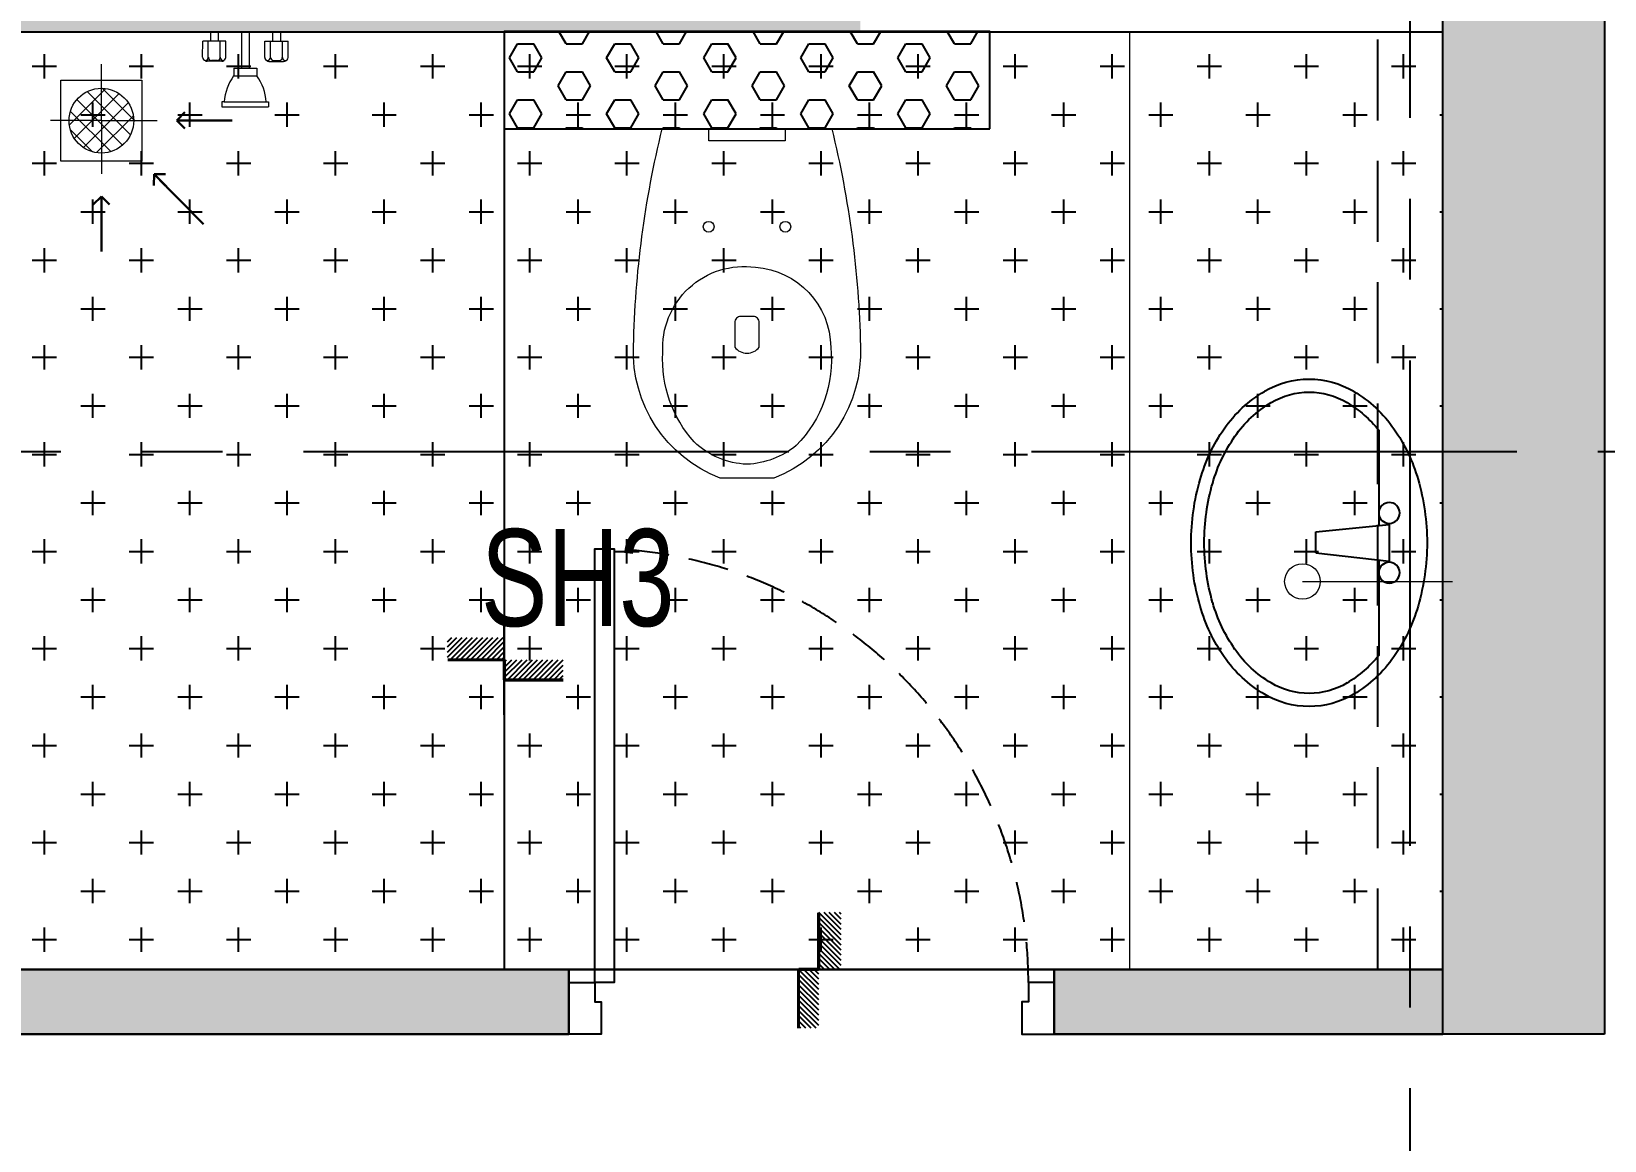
# Model space of a CAD drawing. Header units: millimetres. Extents: x 1066295 to 1300022, y -5734212 to -5454663.
# Drawn here: x 1198767 to 1201197, y -5726037 to -5724322 of the extents above; entities that cross this region are included whole.
import ezdxf

# ---------------------------------------------------------------- set-up
doc = ezdxf.new("R2010")
doc.units = ezdxf.units.MM
doc.header["$LTSCALE"] = 1000
doc.header["$MEASUREMENT"] = 0
for name, pattern in [('AUDIT_D_120904163729-0', [0]), ('T9_KEY PLAN(TYPICAL FLOOR)$0$2BHK-A - FRONT$0$AUDIT_D_120904163729-0', [0]), ('T9_KEY PLAN(TYPICAL FLOOR)$0$2BHK-A - FRONT$0$HIDDEN', [0.375, 0.25, -0.125]), ('T9_KEY PLAN(TYPICAL FLOOR)$0$T8_REFUGE COLUMNS$0$CENTER2', [1.125, 0.75, -0.125, 0.125, -0.125])]:
    doc.linetypes.add(name, pattern=pattern)
doc.layers.get('0').update_dxf_attribs({"linetype": 'AUDIT_D_120904163729-0'})
for name, color, linetype, lineweight in [('T9_KEY PLAN(TYPICAL FLOOR)$0$2BHK-A - FRONT$0$$0$a-TOI-fixtures', 251, 'Continuous', 0), ('T9_KEY PLAN(TYPICAL FLOOR)$0$2BHK-A - FRONT$0$a-TOI-fixtures', 251, 'Continuous', 0), ('T9_KEY PLAN(TYPICAL FLOOR)$0$2BHK-A - FRONT$0$A-WALL- 160', 6, 'Continuous', 30), ('T9_KEY PLAN(TYPICAL FLOOR)$0$T8(T9 IS SIMILAR) - DIMENSION & TEXTING$0$T8 - TYPICAL FLOOR CORE$0$a-Text', 4, 'Continuous', 0), ('T9_KEY PLAN(TYPICAL FLOOR)$0$T8(T9 IS SIMILAR)$0$D&W', 8, 'Continuous', 25)]:
    doc.layers.add(name, color=color, linetype=linetype, lineweight=lineweight)
for name, color, linetype in [('T9_KEY PLAN(TYPICAL FLOOR)$0$2BHK-A - FRONT$0$$0$ELEV.', 5, 'Continuous'), ('T9_KEY PLAN(TYPICAL FLOOR)$0$2BHK-A - FRONT$0$$0$LEDGE WALL', 5, 'Continuous'), ('T9_KEY PLAN(TYPICAL FLOOR)$0$2BHK-A - FRONT$0$A-DOOR-FULL', 2, 'Continuous'), ('T9_KEY PLAN(TYPICAL FLOOR)$0$2BHK-A - FRONT$0$A-HATCH -160', 251, 'T9_KEY PLAN(TYPICAL FLOOR)$0$2BHK-A - FRONT$0$AUDIT_D_120904163729-0'), ('T9_KEY PLAN(TYPICAL FLOOR)$0$2BHK-A - FRONT$0$A-SANITARY', 2, 'Continuous'), ('T9_KEY PLAN(TYPICAL FLOOR)$0$2BHK-A - FRONT$0$a-tile drop', 3, 'Continuous'), ('T9_KEY PLAN(TYPICAL FLOOR)$0$2BHK-A - FRONT$0$A-TOI SUNK 50MM', 8, 'Continuous'), ('T9_KEY PLAN(TYPICAL FLOOR)$0$2BHK-A - FRONT$0$APT PLANS-typ$0$TILEDROP', 3, 'Continuous'), ('T9_KEY PLAN(TYPICAL FLOOR)$0$T8_REFUGE COLUMNS$0$A-CENTERLINE', 193, 'T9_KEY PLAN(TYPICAL FLOOR)$0$T8_REFUGE COLUMNS$0$CENTER2'), ('T9_KEY PLAN(TYPICAL FLOOR)$0$T8_REFUGE COLUMNS$0$A-RCC COLS', 3, 'Continuous'), ('T9_KEY PLAN(TYPICAL FLOOR)$0$T8_TYPICAL COLUMNS$0$A-RCC COLS', 3, 'Continuous')]:
    doc.layers.add(name, color=color, linetype=linetype)
doc.layers.add('T9_KEY PLAN(TYPICAL FLOOR)$0$T8_REFUGE COLUMNS$0$COL-HATCH', color=7, linetype='Continuous', lineweight=25, true_color=0xa3a3a3)
doc.styles.add('T9_KEY PLAN(TYPICAL FLOOR)$0$2BHK-A - FRONT$0$Romans 1', font='romans.shx', dxfattribs={"height": 100})
doc.styles.add('T9_KEY PLAN(TYPICAL FLOOR)$0$T8(T9 IS SIMILAR) - DIMENSION & TEXTING$0$T8 - TYPICAL FLOOR CORE$0$ARIAL ARROW', font='swisscl.ttf')
doc.dimstyles.new('T9_KEY PLAN(TYPICAL FLOOR)$0$2BHK-A - FRONT$0$ALPINE S', dxfattribs={"dimscale": 0, "dimtxt": 100, "dimasz": 75, "dimexe": 0, "dimexo": 0, "dimgap": 75, "dimtad": 1, "dimdec": 0, "dimzin": 0, "dimdsep": 46, "dimtxsty": 'T9_KEY PLAN(TYPICAL FLOOR)$0$2BHK-A - FRONT$0$Romans 1', "dimblk": 'T9_KEY PLAN(TYPICAL FLOOR)$0$2BHK-A - FRONT$0$_ArchTick', "dimcen": 0.09, "dimclrd": 256, "dimclre": 256, "dimclrt": 7, "dimadec": 0, "dimazin": 0, "dimtfac": 1, "dimtdec": 0, "dimtofl": 0, "dimtmove": 1, "dimatfit": 0, "dimldrblk": 'T9_KEY PLAN(TYPICAL FLOOR)$0$2BHK-A - FRONT$0$_Open90', "dimfxl": 1, "dimtolj": 1, "dimtzin": 0, "dimarcsym": 0})

# ---------------------------------------------------------------- blocks, each defined once
blk = doc.blocks.new('T9_KEY PLAN(TYPICAL FLOOR)$0$T8_REFUGE COLUMNS')
at = {"layer": 'T9_KEY PLAN(TYPICAL FLOOR)$0$T8_REFUGE COLUMNS$0$COL-HATCH', "linetype": 'ByBlock'}
h = blk.add_hatch(color=256, dxfattribs=at)
h.dxf.hatch_style = 1
h.paths.add_polyline_path([(1215902.1, -5706299.9), (1216152.1, -5706299.9), (1216152.1, -5708099.9), (1215902.1, -5708099.9)])
h.paths.add_polyline_path([(1215902.1, -5708099.9), (1213292.1, -5708099.9), (1213292.1, -5707849.9), (1215902.1, -5707849.9)])
h.paths.add_polyline_path([(1196642.1, -5706299.9), (1196392.1, -5706299.9), (1196392.1, -5708099.9), (1196642.1, -5708099.9)])
h.paths.add_polyline_path([(1215902.1, -5723474.9), (1216152.1, -5723474.9), (1216152.1, -5721674.9), (1215902.1, -5721674.9)])
h.paths.add_polyline_path([(1215902.1, -5721924.9), (1213292.1, -5721924.9), (1213292.1, -5721674.9), (1215902.1, -5721674.9)])
h.paths.add_polyline_path([(1196642.1, -5723474.9), (1196392.1, -5723474.9), (1196392.1, -5721674.9), (1196642.1, -5721674.9)])
h.paths.add_polyline_path([(1198957.1, -5709939.9), (1199207.1, -5709939.9), (1199207.1, -5714149.9), (1198957.1, -5714149.9)])
h.paths.add_polyline_path([(1197682.1, -5711799.9), (1197432.1, -5711799.9), (1197432.1, -5709939.9), (1197682.1, -5709939.9)])
h.paths.add_polyline_path([(1184832.1, -5718799.9), (1185182.1, -5718799.9), (1185182.1, -5709299.9), (1184832.1, -5709299.9)])
h.paths.add_polyline_path([(1194132.1, -5714149.9), (1193882.1, -5714149.9), (1193882.1, -5709939.9), (1194132.1, -5709939.9)])
h.paths.add_polyline_path([(1189932.1, -5714149.9), (1190232.1, -5714149.9), (1190232.1, -5709914.9), (1189932.1, -5709914.9)])
h.paths.add_polyline_path([(1189932.1, -5719684.9), (1190232.1, -5719684.9), (1190232.1, -5715449.9), (1189932.1, -5715449.9)])
h.paths.add_polyline_path([(1194182.1, -5719609.9), (1193882.1, -5719609.9), (1193882.1, -5717174.9), (1194182.1, -5717174.9)])
h.paths.add_polyline_path([(1215612.1, -5719609.9), (1215862.1, -5719609.9), (1215862.1, -5715374.9), (1215612.1, -5715374.9)])
h.paths.add_polyline_path([(1210702.1, -5711724.9), (1207452.1, -5711724.9), (1207452.1, -5711474.9), (1210702.1, -5711474.9)])
h.paths.add_polyline_path([(1210702.1, -5713624.9), (1207452.1, -5713624.9), (1207452.1, -5713874.9), (1210702.1, -5713874.9)])
h.paths.add_polyline_path([(1210952.1, -5711474.9), (1210702.1, -5711474.9), (1210702.1, -5713874.9), (1210952.1, -5713874.9)])
h.paths.add_polyline_path([(1202442.1, -5712799.9), (1202692.1, -5712799.9), (1202692.1, -5710799.9), (1202442.1, -5710799.9)], flags=17)
h.paths.add_polyline_path([(1196682.1, -5715374.9), (1196932.1, -5715374.9), (1196932.1, -5719609.9), (1196682.1, -5719609.9)])
h.paths.add_polyline_path([(1210052.1, -5727009.9), (1209752.1, -5727009.9), (1209752.1, -5724474.9), (1210052.1, -5724474.9)])
h.paths.add_polyline_path([(1202492.1, -5727009.9), (1202792.1, -5727009.9), (1202792.1, -5724474.9), (1202492.1, -5724474.9)])
h.paths.add_polyline_path([(1199382.1, -5726829.9), (1199132.1, -5726829.9), (1199132.1, -5724474.9), (1199382.1, -5724474.9)])
h.paths.add_polyline_path([(1195392.1, -5726519.9), (1195742.1, -5726519.9), (1195742.1, -5724724.9), (1195392.1, -5724724.9)])
h.paths.add_polyline_path([(1195742.1, -5724124.9), (1195392.1, -5724124.9), (1195392.1, -5723274.9), (1195742.1, -5723274.9)])
h.paths.add_polyline_path([(1217152.1, -5726519.9), (1216802.1, -5726519.9), (1216802.1, -5724724.9), (1217152.1, -5724724.9)])
h.paths.add_polyline_path([(1216802.1, -5724124.9), (1217152.1, -5724124.9), (1217152.1, -5723274.9), (1216802.1, -5723274.9)])
h.paths.add_polyline_path([(1213162.1, -5726829.9), (1213412.1, -5726829.9), (1213412.1, -5724474.9), (1213162.1, -5724474.9)])
h.paths.add_polyline_path([(1209602.1, -5723474.9), (1209852.1, -5723474.9), (1209852.1, -5721674.9), (1209602.1, -5721674.9)])
h.paths.add_polyline_path([(1212262.1, -5721674.9), (1210752.1, -5721674.9), (1210752.1, -5721924.9), (1212262.1, -5721924.9)])
h.paths.add_polyline_path([(1212742.1, -5719224.9), (1207452.1, -5719224.9), (1207452.1, -5718974.9), (1212742.1, -5718974.9)])
h.paths.add_polyline_path([(1214067.1, -5718349.9), (1213817.1, -5718349.9), (1213817.1, -5716424.9), (1214067.1, -5716424.9)])
h.paths.add_polyline_path([(1213587.1, -5709939.9), (1213337.1, -5709939.9), (1213337.1, -5714149.9), (1213587.1, -5714149.9)])
h.paths.add_polyline_path([(1214862.1, -5711799.9), (1215112.1, -5711799.9), (1215112.1, -5709939.9), (1214862.1, -5709939.9)])
h.paths.add_polyline_path([(1227712.1, -5718799.9), (1227362.1, -5718799.9), (1227362.1, -5709299.9), (1227712.1, -5709299.9)])
h.paths.add_polyline_path([(1218412.1, -5714149.9), (1218662.1, -5714149.9), (1218662.1, -5709939.9), (1218412.1, -5709939.9)])
h.paths.add_polyline_path([(1222612.1, -5714149.9), (1222312.1, -5714149.9), (1222312.1, -5709914.9), (1222612.1, -5709914.9)])
h.paths.add_polyline_path([(1222612.1, -5719684.9), (1222312.1, -5719684.9), (1222312.1, -5715449.9), (1222612.1, -5715449.9)])
h.paths.add_polyline_path([(1218362.1, -5719609.9), (1218662.1, -5719609.9), (1218662.1, -5717174.9), (1218362.1, -5717174.9)])
h.paths.add_polyline_path([(1202742.1, -5716974.9), (1202992.1, -5716974.9), (1202992.1, -5718974.9), (1202742.1, -5718974.9)])
h.paths.add_polyline_path([(1204842.1, -5716974.9), (1205092.1, -5716974.9), (1205092.1, -5718974.9), (1204842.1, -5718974.9)])
h.paths.add_polyline_path([(1217152.1, -5701889.9), (1216802.1, -5701889.9), (1216802.1, -5705049.9), (1217152.1, -5705049.9)])
h.paths.add_polyline_path([(1216802.1, -5705649.9), (1217152.1, -5705649.9), (1217152.1, -5706499.9), (1216802.1, -5706499.9)])
h.paths.add_polyline_path([(1213162.1, -5701089.9), (1213412.1, -5701089.9), (1213412.1, -5705299.9), (1213162.1, -5705299.9)])
h.paths.add_polyline_path([(1210052.1, -5701089.9), (1209752.1, -5701089.9), (1209752.1, -5705299.9), (1210052.1, -5705299.9)])
h.paths.add_polyline_path([(1209602.1, -5706299.9), (1209852.1, -5706299.9), (1209852.1, -5708099.9), (1209602.1, -5708099.9)])
h.paths.add_polyline_path([(1212262.1, -5708099.9), (1210752.1, -5708099.9), (1210752.1, -5707849.9), (1212262.1, -5707849.9)])
h.paths.add_polyline_path([(1195392.1, -5701889.9), (1195742.1, -5701889.9), (1195742.1, -5705049.9), (1195392.1, -5705049.9)])
h.paths.add_polyline_path([(1195742.1, -5705649.9), (1195392.1, -5705649.9), (1195392.1, -5706499.9), (1195742.1, -5706499.9)])
h.paths.add_polyline_path([(1199382.1, -5701089.9), (1199132.1, -5701089.9), (1199132.1, -5705299.9), (1199382.1, -5705299.9)])
h.paths.add_polyline_path([(1202492.1, -5701089.9), (1202792.1, -5701089.9), (1202792.1, -5705299.9), (1202492.1, -5705299.9)])
h.paths.add_polyline_path([(1202942.1, -5706299.9), (1202692.1, -5706299.9), (1202692.1, -5708099.9), (1202942.1, -5708099.9)])
h.paths.add_polyline_path([(1200282, -5708099.9), (1201792, -5708099.9), (1201792, -5707849.9), (1200282, -5707849.9)])
h.paths.add_polyline_path([(1207452.1, -5710799.9), (1211787.1, -5710799.9), (1211787.1, -5710549.9), (1207452.1, -5710549.9)])
h.paths.add_polyline_path([(1200042.1, -5713849.9), (1200042.1, -5710549.9), (1205092.1, -5710549.9), (1205092.1, -5712999.9), (1204842.1, -5712999.9), (1204842, -5710799.9), (1200292.1, -5710799.9), (1200292.1, -5713849.9)])
h.paths.add_polyline_path([(1198907.1, -5719224.9), (1205092.1, -5719224.9), (1205092.1, -5718974.9), (1198907.1, -5718974.9)])
h.paths.add_polyline_path([(1202942.1, -5723474.9), (1202692.1, -5723474.9), (1202692.1, -5721674.9), (1202942.1, -5721674.9)])
h.paths.add_polyline_path([(1200282.1, -5721674.9), (1201792.1, -5721674.9), (1201792.1, -5721924.9), (1200282.1, -5721924.9)])
h.paths.add_polyline_path([(1196932.1, -5715624.9), (1203832.1, -5715624.9), (1203832.1, -5715374.9), (1196932.1, -5715374.9)])
h.paths.add_polyline_path([(1215612.1, -5715624.9), (1207452.1, -5715624.9), (1207452.1, -5715374.9), (1215612.1, -5715374.9)])
h.paths.add_polyline_path([(1196642.1, -5721924.9), (1199252.1, -5721924.9), (1199252.1, -5721674.9), (1196642.1, -5721674.9)])
h.paths.add_polyline_path([(1196642.1, -5708099.9), (1199252.1, -5708099.9), (1199252.1, -5707849.9), (1196642.1, -5707849.9)])
h.paths.add_polyline_path([(1198007.1, -5718974.9), (1196932.1, -5718974.9), (1196932.1, -5719224.9), (1198007.1, -5719224.9)])
at = {"layer": 'T9_KEY PLAN(TYPICAL FLOOR)$0$T8_REFUGE COLUMNS$0$A-CENTERLINE'}
for p, q in [((1202642.1, -5728808.5), (1202642.1, -5698573.6)), ((1217431.8, -5722574.9), (1182156.9, -5722574.9))]:
    blk.add_line(p, q, dxfattribs=at)
at = {"layer": 'T9_KEY PLAN(TYPICAL FLOOR)$0$T8_REFUGE COLUMNS$0$A-RCC COLS', "linetype": 'ByBlock'}
blk.add_lwpolyline([(1202942.1, -5723474.9), (1202692.1, -5723474.9), (1202692.1, -5721674.9), (1202942.1, -5721674.9)], close=True, dxfattribs=at)
blk = doc.blocks.new('T9_KEY PLAN(TYPICAL FLOOR)$0$T8_TYPICAL COLUMNS')
at = {"layer": 'T9_KEY PLAN(TYPICAL FLOOR)$0$T8_TYPICAL COLUMNS$0$A-RCC COLS', "linetype": 'ByBlock'}
blk.add_blockref('T9_KEY PLAN(TYPICAL FLOOR)$0$T8_REFUGE COLUMNS', (0, 0), dxfattribs=at)
blk = doc.blocks.new('T9_KEY PLAN(TYPICAL FLOOR)$0$2BHK-A - FRONT$0$$0$EWC 1-flat-3')
at = {"layer": 'T9_KEY PLAN(TYPICAL FLOOR)$0$2BHK-A - FRONT$0$$0$a-TOI-fixtures', "ltscale": 1.5}
blk.add_line((130.9, 0), (-130.9, 0), dxfattribs=at)
for points in [[(-130.9, 0, -0.055103), (-175.3, 336.2, -0.321827), (-41.6, 540), (41.6, 540, -0.321827), (175.3, 336.2, -0.055103), (130.9, 0, -27.681239)], [(-13.2, 214.3, -0.391448), (-129.3, 337.7, -0.224585), (-76.1, 489.9, -0.160675), (0, 518.7, -0.183016), (81.6, 484.1, -0.201424), (130, 346.4, -0.474507), (-13.2, 214.3, -2.927417)], [(-9.5, 290.2), (9.5, 290.2, 0.414214), (18.9, 299.7), (18.9, 337.6, 0.5), (-18.9, 337.6), (-18.9, 299.7, 0.414214), (-9.5, 290.2, 0.530498)]]:
    blk.add_lwpolyline(points, format="xyb", dxfattribs=at)
at = {"layer": 'T9_KEY PLAN(TYPICAL FLOOR)$0$2BHK-A - FRONT$0$$0$a-TOI-fixtures'}
blk.add_lwpolyline([(-59.2, 0), (-59.2, 18.9), (59.2, 18.9), (59.2, 0)], close=True, dxfattribs=at)
at = {"layer": 'T9_KEY PLAN(TYPICAL FLOOR)$0$2BHK-A - FRONT$0$$0$a-TOI-fixtures', "ltscale": 1.5}
for centre in [(-59.2, 151.6), (59.2, 151.6)]:
    blk.add_circle(centre, 8.31, dxfattribs=at)
blk = doc.blocks.new('T9_KEY PLAN(TYPICAL FLOOR)$0$2BHK-A - FRONT$0$_ArchTick')
at = {"color": 0, "linetype": 'ByBlock', "const_width": 0.15}
blk.add_lwpolyline([(-0.5, -0.5), (0.5, 0.5)], dxfattribs=at)
blk = doc.blocks.new('T9_KEY PLAN(TYPICAL FLOOR)$0$2BHK-A - FRONT$0$_Open90')
at = {"color": 0, "linetype": 'ByBlock', "lineweight": -2}
for p, q in [((0, 0), (-1, 0)), ((-0.5, 0.5), (0, 0)), ((0, 0), (-0.5, -0.5))]:
    blk.add_line(p, q, dxfattribs=at)
blk = doc.blocks.new('T9_KEY PLAN(TYPICAL FLOOR)$0$2BHK-A - FRONT$0$$0$SH-flat-2')
at = {"layer": 'T9_KEY PLAN(TYPICAL FLOOR)$0$2BHK-A - FRONT$0$$0$a-TOI-fixtures'}
for p, q in [((0.1, 54), (14.6, 54)), ((14.6, 30), (14.7, 66)), ((39.8, 57.2), (14.6, 57.2)), ((39.9, 65.9), (14.7, 66)), ((44.6, 43), (44.6, 52.2)), ((45.9, 36.2), (45.9, 59)), ((0.1, 42), (14.6, 42)), ((39.7, 38.7), (14.5, 38.7)), ((39.8, 29.9), (14.6, 30)), ((43.4, 31.6), (44.7, 33.1)), ((108.4, -32.8), (108.5, 32.4)), ((108.5, 35.8), (116.3, 35.8)), ((108.5, 32.4), (108.5, 35.8)), ((116.2, -36.2), (116.3, 35.8)), ((0, -6), (0, 6)), ((0, 6), (56.3, 5.9)), ((56.2, -18.1), (56.3, 17.9)), ((56.3, 17.9), (68.3, 17.9)), ((68.2, -18.1), (68.3, 17.9)), ((0, -6), (56.3, -6.1)), ((56.2, -18.1), (68.2, -18.1)), ((-0.1, -42), (14.4, -42)), ((14.5, -30), (14.4, -66)), ((39.6, -38.8), (14.4, -38.8)), ((39.7, -30.1), (14.5, -30)), ((43.3, -31.7), (44.6, -33.3)), ((44.4, -43.2), (44.4, -52.4)), ((45.7, -36.4), (45.7, -59.2)), ((108.4, -32.8), (108.4, -36.2)), ((108.4, -36.2), (116.2, -36.2)), ((-0.1, -54), (14.4, -54)), ((39.5, -57.3), (14.3, -57.3)), ((39.6, -66.1), (14.4, -66))]:
    blk.add_line(p, q, dxfattribs=at)
for centre, radius, start, end in [((39.8, 62), 4.8, 269.8776, 359.8776), ((39.8, 52.2), 4.8, 359.8776, 89.8776), ((39.9, 61.1), 4.8, 359.8776, 89.8776), ((41.1, 59), 4.8, 359.8776, 46.4449), ((39.8, 43.5), 4.8, 269.8776, 359.8776), ((39.7, 33.9), 4.8, 359.8776, 89.8776), ((39.8, 34.7), 4.8, 269.8776, 359.8776), ((41.1, 36.2), 4.8, 319.2258, 359.8776), ((114.8, -47.9), 80.5, 94.4595, 125.2375), ((115, 47.4), 80.5, 234.5177, 265.2957), ((39.6, -34), 4.8, 269.8776, 359.8776), ((39.6, -43.6), 4.8, 359.8776, 89.8776), ((39.7, -34.9), 4.8, 359.8776, 89.8776), ((40.9, -36.4), 4.8, 359.8776, 40.5294), ((39.5, -52.4), 4.8, 269.8776, 359.8776), ((39.5, -62.1), 4.8, 359.8776, 89.8776), ((39.6, -61.3), 4.8, 269.8776, 359.8776), ((40.9, -59.2), 4.8, 313.3103, 359.8776)]:
    blk.add_arc(centre, radius, start, end, dxfattribs=at)
blk = doc.blocks.new('*U2397')
for points in [[(0, 0), (0, 670), (30, 670), (30, 0)], [(-40, 0), (0, 0), (0, -30), (10, -30), (10, -80), (-40, -80)], [(710, 0), (670, 0), (670, -30), (660, -30), (660, -80), (710, -80)]]:
    blk.add_lwpolyline(points, close=True)
at = {"color": 0, "linetype": 'ByBlock', "ltscale": 0.25}
blk.add_arc((-1, -0.4), 671, 0.0347, 87.627, dxfattribs=at)
blk = doc.blocks.new('T9_KEY PLAN(TYPICAL FLOOR)$0$2BHK-A - FRONT$0$TILE DROP -x')
at = {"layer": 'T9_KEY PLAN(TYPICAL FLOOR)$0$2BHK-A - FRONT$0$APT PLANS-typ$0$TILEDROP'}
h = blk.add_hatch(dxfattribs=at)
h.set_pattern_fill('ACET-2D-ANSI31', color=8, scale=90, angle=90, style=0)
h.set_pattern_definition([(135, (-851695.914, 5365039.183), (-7.954951288, -7.954951288), [])])
h.paths.add_polyline_path([(-58323.9, -19205.9), (-58323.9, -19023.7), (-58261.5, -19023.7), (-58261.5, -19205.9)])
edge = h.paths.add_edge_path()
edge.add_line((-58323.9, -19381.2), (-58393.7, -19381.2))
edge.add_line((-58323.9, -19205.9), (-58323.9, -19381.2))
edge.add_line((-58393.1, -19205.9), (-58323.9, -19205.9))
edge.add_line((-58393.1, -19381.2), (-58393.1, -19205.9))
at = {"layer": 'T9_KEY PLAN(TYPICAL FLOOR)$0$2BHK-A - FRONT$0$APT PLANS-typ$0$TILEDROP', "color": 1}
blk.add_line((-58153.9, -19205.9), (-58434, -19205.9), dxfattribs=at)
at = {"layer": 'T9_KEY PLAN(TYPICAL FLOOR)$0$2BHK-A - FRONT$0$APT PLANS-typ$0$TILEDROP', "color": 20, "const_width": 10}
for points in [[(-58261.5, -19205.9), (-58261.5, -19023.7)], [(-58323.9, -19381.2), (-58323.9, -19205.9)], [(-58323.9, -19205.9), (-58261.5, -19205.9)]]:
    blk.add_lwpolyline(points, dxfattribs=at)
blk = doc.blocks.new('T9_KEY PLAN(TYPICAL FLOOR)$0$2BHK-A - FRONT$0$WB1')
at = {"layer": 'T9_KEY PLAN(TYPICAL FLOOR)$0$2BHK-A - FRONT$0$A-SANITARY', "color": 0, "ltscale": 1000}
for p, q in [((190074.4, -1779394.5), (190063, -1779507.9)), ((190106.8, -1779394.5), (190119.9, -1779507.9)), ((189917.5, -1779491.7), (190064.6, -1779491.7)), ((190118, -1779491.7), (190265.4, -1779491.7)), ((190061.5, -1779507.9), (190121.4, -1779507.9))]:
    blk.add_line(p, q, dxfattribs=at)
at = {"layer": 'T9_KEY PLAN(TYPICAL FLOOR)$0$2BHK-A - FRONT$0$A-SANITARY', "color": 0}
blk.add_line((190106.8, -1779394.5), (190074.4, -1779394.5), dxfattribs=at)
for centre, major_axis, start_param, end_param in [((190091.4, -1779555.7), (-92.6, 341.5), 6.018375, 6.298924), ((190091.4, -1779555.7), (-92.6, 341.5), 5.737826, 6.018375), ((190067.1, -1779471.3), (-69.6, 256.7), 0.015739, 0.342992), ((190067.1, -1779471.3), (-64.3, 237.2), 0.015739, 0.342992), ((190091.4, -1779555.7), (-87.3, 322), 6.018375, 6.298924), ((190091.4, -1779555.7), (-87.3, 322), 5.737826, 6.018375), ((190115.8, -1779471.3), (-64.3, 237.2), 5.410573, 5.737826), ((190115.8, -1779471.3), (-69.6, 256.7), 5.410573, 5.737826), ((190030, -1779417.8), (-52.6, 193.9), 0.342992, 0.768932), ((190152.9, -1779417.8), (-52.6, 193.9), 4.984633, 5.410573), ((190030, -1779417.8), (-47.3, 174.4), 0.342992, 0.768932), ((190152.9, -1779417.8), (-47.3, 174.4), 4.984633, 5.410573), ((189973.2, -1779384.1), (-35.3, 130.2), 0.768932, 1.305986), ((189973.2, -1779384.1), (-30, 110.7), 0.768932, 1.305986), ((190209.6, -1779384.1), (-30, 110.7), 4.447579, 4.984633), ((190209.6, -1779384.1), (-35.3, 130.2), 4.447579, 4.984633), ((189973.2, -1779384.1), (-35.3, 130.2), 1.305986, 1.84304), ((189973.2, -1779384.1), (-30, 110.7), 1.305986, 1.84304), ((190209.6, -1779384.1), (-30, 110.7), 3.910525, 4.447579), ((190209.6, -1779384.1), (-35.3, 130.2), 3.910525, 4.447579), ((190030, -1779350.3), (-52.6, 193.9), 1.84304, 2.268981), ((190030, -1779350.3), (-47.3, 174.4), 1.84304, 2.20494), ((190152.9, -1779350.3), (-47.3, 174.4), 3.548625, 3.910525), ((190152.9, -1779350.3), (-52.6, 193.9), 3.484585, 3.910525), ((190045.3, -1779507.9), (-4.2, 15.6), 6.018375, 12.30156), ((190137.6, -1779507.9), (-4.2, 15.6), 6.018375, 12.30156), ((190067.1, -1779296.9), (-69.6, 256.7), 2.268981, 2.596234), ((190115.8, -1779296.9), (-69.6, 256.7), 3.157331, 3.484585), ((190091.4, -1779212.5), (-92.6, 341.5), 2.596234, 2.876783), ((190091.4, -1779212.5), (-92.6, 341.5), 2.876783, 3.157331)]:
    blk.add_ellipse(centre, major_axis=major_axis, ratio=1, start_param=start_param, end_param=end_param, dxfattribs=at)
blk = doc.blocks.new('T9_KEY PLAN(TYPICAL FLOOR)$0$2BHK-A - FRONT$0$A$C1DA736AB')
at = {"layer": 'T9_KEY PLAN(TYPICAL FLOOR)$0$2BHK-A - FRONT$0$a-TOI-fixtures', "linetype": 'ByBlock'}
for points in [[(117, 0.4, 0), (202.3, 0.4, 0)], [(81.7, -82.8, 0), (158.2, -159.9, 0)], [(0.4, -117, 0), (0.4, -202.3, 0)]]:
    blk.add_leader(points, dimstyle='T9_KEY PLAN(TYPICAL FLOOR)$0$2BHK-A - FRONT$0$ALPINE S', override={"dimscale": 1, "dimasz": 25, "dimtad": 0, "dimfxl": 5, "dimtfill": 1, "dimarcsym": 1}, dxfattribs=at)
blk = doc.blocks.new('T9_KEY PLAN(TYPICAL FLOOR)$0$2BHK-A - FRONT$0$$0$Type-A-First Floor Plan-bottom-up$0$FLOOR TRAP-flat-6')
at = {"layer": 'T9_KEY PLAN(TYPICAL FLOOR)$0$2BHK-A - FRONT$0$$0$a-TOI-fixtures'}
h = blk.add_hatch(dxfattribs=at)
h.set_pattern_fill('ACET-2D-_USER', color=256, scale=20, angle=45, style=0, double=1, pattern_type=0)
h.set_pattern_definition([(45, (-789896.981, 5385770.066), (-14.142135624, 14.142135624), []), (135, (-789896.981, 5385770.066), (-14.142135624, -14.142135624), [])])
edge = h.paths.add_edge_path()
edge.add_arc((150, 150), 50, 0, 360)
for q in [(150, 228.6), (67.6, 150), (237.4, 150), (150, 63.6)]:
    blk.add_line((150, 150), q, dxfattribs=at)
blk.add_lwpolyline([(87.5, 212.5), (212.5, 212.5), (212.5, 87.5), (87.5, 87.5)], close=True, dxfattribs=at)
blk.add_circle((150, 150), 50, dxfattribs=at)
at = {"layer": 'T9_KEY PLAN(TYPICAL FLOOR)$0$2BHK-A - FRONT$0$A-WALL- 160', "linetype": 'ByBlock', "rotation": 270}
blk.add_blockref('T9_KEY PLAN(TYPICAL FLOOR)$0$2BHK-A - FRONT$0$A$C1DA736AB', (150, 150.4), dxfattribs=at)
blk = doc.blocks.new('T9_KEY PLAN(TYPICAL FLOOR)')
at = {"layer": 'T9_KEY PLAN(TYPICAL FLOOR)$0$2BHK-A - FRONT$0$A-HATCH -160', "linetype": 'ByBlock'}
h = blk.add_hatch(dxfattribs=at)
h.set_pattern_fill('ZIGZAG', color=8, scale=250)
h.set_pattern_definition([(0, (54492.778, -0.356), (31.25, 31.25), [31.25, -31.25]), (90, (54524.028, -0.356), (-31.25, 31.25), [31.25, -31.25])])
h.paths.add_polyline_path([(1196642.3, -5723474.9), (1198342.3, -5723474.9), (1198342.3, -5723374.9), (1196642.3, -5723374.9)])
h.paths.add_polyline_path([(1199382.3, -5724474.9), (1199382.3, -5724574.9), (1201592.3, -5724574.9), (1201592.3, -5724474.9), (1200442.2, -5724474.6), (1200442.2, -5724374.6), (1200342.2, -5724374.6), (1200342.2, -5724474.9)])
h.paths.add_polyline_path([(1200442.2, -5723374.6), (1201342, -5723374.6), (1201342, -5723474.6), (1200442.2, -5723474.6)])
h.paths.add_polyline_path([(1202092, -5723474.6), (1202692, -5723474.6), (1202692, -5723374.6), (1202092, -5723374.6)])
h.paths.add_polyline_path([(1204892.3, -5721024.9), (1204992.3, -5721024.9), (1204992.3, -5721774.6), (1204892.3, -5721774.6)])
h.paths.add_polyline_path([(1204892.3, -5720124.9), (1204992.3, -5720124.9), (1204992.3, -5719225), (1204892.3, -5719225)])
h.paths.add_polyline_path([(1200042.2, -5721674.9), (1200142.2, -5721674.9), (1200142.2, -5721174.9), (1200142.1, -5721175), (1200142.2, -5721074), (1200042.2, -5721074.3)])
h.paths.add_polyline_path([(1202692.3, -5728684.6), (1203427.3, -5728684.6), (1203427.3, -5728584.6), (1202692.3, -5728584.6)])
h.paths.add_polyline_path([(1202942.3, -5721774.9), (1203342.3, -5721774.9), (1203342.3, -5721674.9), (1202942.3, -5721674.9)])
h.paths.add_polyline_path([(1204642.3, -5721674.9), (1204892.3, -5721674.9), (1204892.3, -5721774.9), (1204642.3, -5721774.9)])
h = blk.add_hatch(dxfattribs=at)
h.set_pattern_fill('HEX', color=8, scale=200)
h.set_pattern_definition([(0, (54492.78, -0.356), (0, 43.3012702), [25, -50]), (120, (54492.78, -0.356), (-37.5, -21.6506351), [25, -50]), (60, (54517.78, -0.356), (-37.5, 21.6506351), [25, -50])])
h.paths.add_polyline_path([(1201992.2, -5722075.2), (1201992.2, -5721924.9), (1201692.5, -5721924.9), (1201692.5, -5721924.9), (1201242.1, -5721924.9), (1201242.1, -5722075.2)])
at = {"layer": 'T9_KEY PLAN(TYPICAL FLOOR)$0$2BHK-A - FRONT$0$A-TOI SUNK 50MM'}
h = blk.add_hatch(dxfattribs=at)
h.set_pattern_fill('CROSS', color=8, scale=300, style=0)
h.set_pattern_definition([(0, (54492.78, -1.26), (75, 75), [37.5, -112.5]), (90, (54511.53, -20.01), (-75, 75), [37.5, -112.5])])
h.paths.add_polyline_path([(1196642.3, -5723374.9), (1199092.3, -5723374.9), (1199092.3, -5721925.3), (1196642.3, -5721925.3)])
h.paths.add_polyline_path([(1202692, -5723374.9), (1200442.2, -5723374.9), (1200442.2, -5721925.3), (1202692, -5721925.3)])
at = {"layer": 'T9_KEY PLAN(TYPICAL FLOOR)$0$2BHK-A - FRONT$0$$0$a-TOI-fixtures', "color": 8, "ltscale": 500}
blk.add_line((1202208.7, -5722450.1), (1202208.7, -5721924.9), dxfattribs=at)
at = {"layer": 'T9_KEY PLAN(TYPICAL FLOOR)$0$2BHK-A - FRONT$0$$0$ELEV.', "color": 8}
blk.add_line((1201242.1, -5721925.1), (1201242.2, -5723374.9), dxfattribs=at)
at = {"layer": 'T9_KEY PLAN(TYPICAL FLOOR)$0$2BHK-A - FRONT$0$$0$LEDGE WALL', "color": 8, "linetype": 'T9_KEY PLAN(TYPICAL FLOOR)$0$2BHK-A - FRONT$0$HIDDEN', "ltscale": 0.5}
blk.add_line((1202592, -5723374.9), (1202592, -5721925.3), dxfattribs=at)
at = {"layer": 'T9_KEY PLAN(TYPICAL FLOOR)$0$2BHK-A - FRONT$0$$0$LEDGE WALL', "color": 8}
blk.add_lwpolyline([(1201992.2, -5722075.2), (1201992.2, -5721924.9), (1201242.1, -5721924.9), (1201242.1, -5722075.2)], close=True, dxfattribs=at)
at = {"layer": 'T9_KEY PLAN(TYPICAL FLOOR)$0$2BHK-A - FRONT$0$A-TOI SUNK 50MM', "color": 8}
blk.add_line((1201342, -5723374.9), (1202092, -5723374.9), dxfattribs=at)
blk.add_line((1201342, -5723374.9), (1202092, -5723374.9), dxfattribs=at)
blk.add_lwpolyline([(1202692, -5723374.9), (1200442.2, -5723374.9), (1200442.2, -5721925.3), (1202692, -5721925.3)], close=True, dxfattribs=at)
at = {"layer": 'T9_KEY PLAN(TYPICAL FLOOR)$0$2BHK-A - FRONT$0$a-TOI-fixtures', "color": 8}
blk.add_line((1202208.6, -5723376.3), (1202208.7, -5722450.1), dxfattribs=at)
at = {"layer": 'T9_KEY PLAN(TYPICAL FLOOR)$0$2BHK-A - FRONT$0$a-TOI-fixtures', "color": 8, "extrusion": (-3.53358e-09, 2.53027e-07, 1)}
blk.add_line((1202475.4, -5722775.2, 0), (1202707, -5722775.3), dxfattribs=at)
blk.add_circle((1202475.4, -5722775.2, -1.5), 27.5, dxfattribs=at)
at = {"layer": 'T9_KEY PLAN(TYPICAL FLOOR)$0$2BHK-A - FRONT$0$A-WALL- 160', "color": 8, "linetype": 'ByBlock'}
for p, q in [((1200442.2, -5723374.9), (1201342, -5723374.9)), ((1201342, -5723474.9), (1201342, -5723374.9)), ((1202092, -5723374.9), (1202692.3, -5723374.9)), ((1202092, -5723474.9), (1202092, -5723374.9)), ((1200282.2, -5723474.9), (1201342, -5723474.9)), ((1202092, -5723474.9), (1202692.3, -5723474.9))]:
    blk.add_line(p, q, dxfattribs=at)
at = {"layer": 'T9_KEY PLAN(TYPICAL FLOOR)$0$2BHK-A - FRONT$0$$0$a-TOI-fixtures', "color": 8, "rotation": 270}
blk.add_blockref('T9_KEY PLAN(TYPICAL FLOOR)$0$2BHK-A - FRONT$0$$0$SH-flat-2', (1200842.2, -5721925.3), dxfattribs=at)
at = {"layer": 'T9_KEY PLAN(TYPICAL FLOOR)$0$2BHK-A - FRONT$0$$0$a-TOI-fixtures', "color": 8, "extrusion": (0, 0, -1), "xscale": -1, "zscale": -1}
for name, p, rotation in [('T9_KEY PLAN(TYPICAL FLOOR)$0$2BHK-A - FRONT$0$$0$Type-A-First Floor Plan-bottom-up$0$FLOOR TRAP-flat-6', (-1200769.7, -5722212.8), 270), ('T9_KEY PLAN(TYPICAL FLOOR)$0$2BHK-A - FRONT$0$$0$EWC 1-flat-3', (-1201617.2, -5722075.2), 180)]:
    blk.add_blockref(name, p, dxfattribs=dict(at, rotation=rotation))
at = {"layer": 'T9_KEY PLAN(TYPICAL FLOOR)$0$2BHK-A - FRONT$0$A-DOOR-FULL', "color": 8, "linetype": 'T9_KEY PLAN(TYPICAL FLOOR)$0$2BHK-A - FRONT$0$HIDDEN'}
blk.add_blockref('*U2397', (1201382, -5723394.9), dxfattribs=at)
at = {"layer": 'T9_KEY PLAN(TYPICAL FLOOR)$0$2BHK-A - FRONT$0$a-tile drop', "color": 8}
for p, xscale, yscale, zscale, rotation in [((1210845, -5752058.3), 0.4999999999999998, 0.4999999999999998, 0.4999999999999998, 269.9996795902024), ((1172566, -5732977.4), 0.5, 0.5, 0.5, 179.9996795902024)]:
    blk.add_blockref('T9_KEY PLAN(TYPICAL FLOOR)$0$2BHK-A - FRONT$0$TILE DROP -x', p, dxfattribs=dict(at, xscale=xscale, yscale=yscale, zscale=zscale, rotation=rotation))
at = {"layer": 'T9_KEY PLAN(TYPICAL FLOOR)$0$2BHK-A - FRONT$0$a-TOI-fixtures', "color": 8, "extrusion": (-8.33267e-18, 2.28211e-17, -1), "zscale": -1, "rotation": 270.0082880866066}
blk.add_blockref('T9_KEY PLAN(TYPICAL FLOOR)$0$2BHK-A - FRONT$0$WB1', (576870.9, -5532366.5, 0), dxfattribs=at)
at = {"layer": 'T9_KEY PLAN(TYPICAL FLOOR)$0$T8(T9 IS SIMILAR)$0$D&W', "color": 8, "linetype": 'ByBlock'}
blk.add_blockref('T9_KEY PLAN(TYPICAL FLOOR)$0$T8_TYPICAL COLUMNS', (0, 0), dxfattribs=at)
at = {"layer": 'T9_KEY PLAN(TYPICAL FLOOR)$0$T8(T9 IS SIMILAR) - DIMENSION & TEXTING$0$T8 - TYPICAL FLOOR CORE$0$a-Text', "color": 8, "linetype": 'ByBlock', "insert": (1201505.3, -5722694.1, 0), "char_height": 150, "width": 3499.366, "attachment_point": 3, "style": 'T9_KEY PLAN(TYPICAL FLOOR)$0$T8(T9 IS SIMILAR) - DIMENSION & TEXTING$0$T8 - TYPICAL FLOOR CORE$0$ARIAL ARROW'}
blk.add_mtext('SH3', dxfattribs=at)
blk = doc.blocks.new('T9_PROFILE SECTIONS')
at = {"linetype": 'ByBlock'}
blk.add_blockref('T9_KEY PLAN(TYPICAL FLOOR)', (0.1954, 0.8356), dxfattribs=at)

msp = doc.modelspace()

# ---------------------------------------------------------------- block references
at = {"linetype": 'ByBlock'}
msp.add_blockref('T9_PROFILE SECTIONS', (-1745.2, -2398.4, 0.4), dxfattribs=at)

doc.saveas('drawing.dxf')
